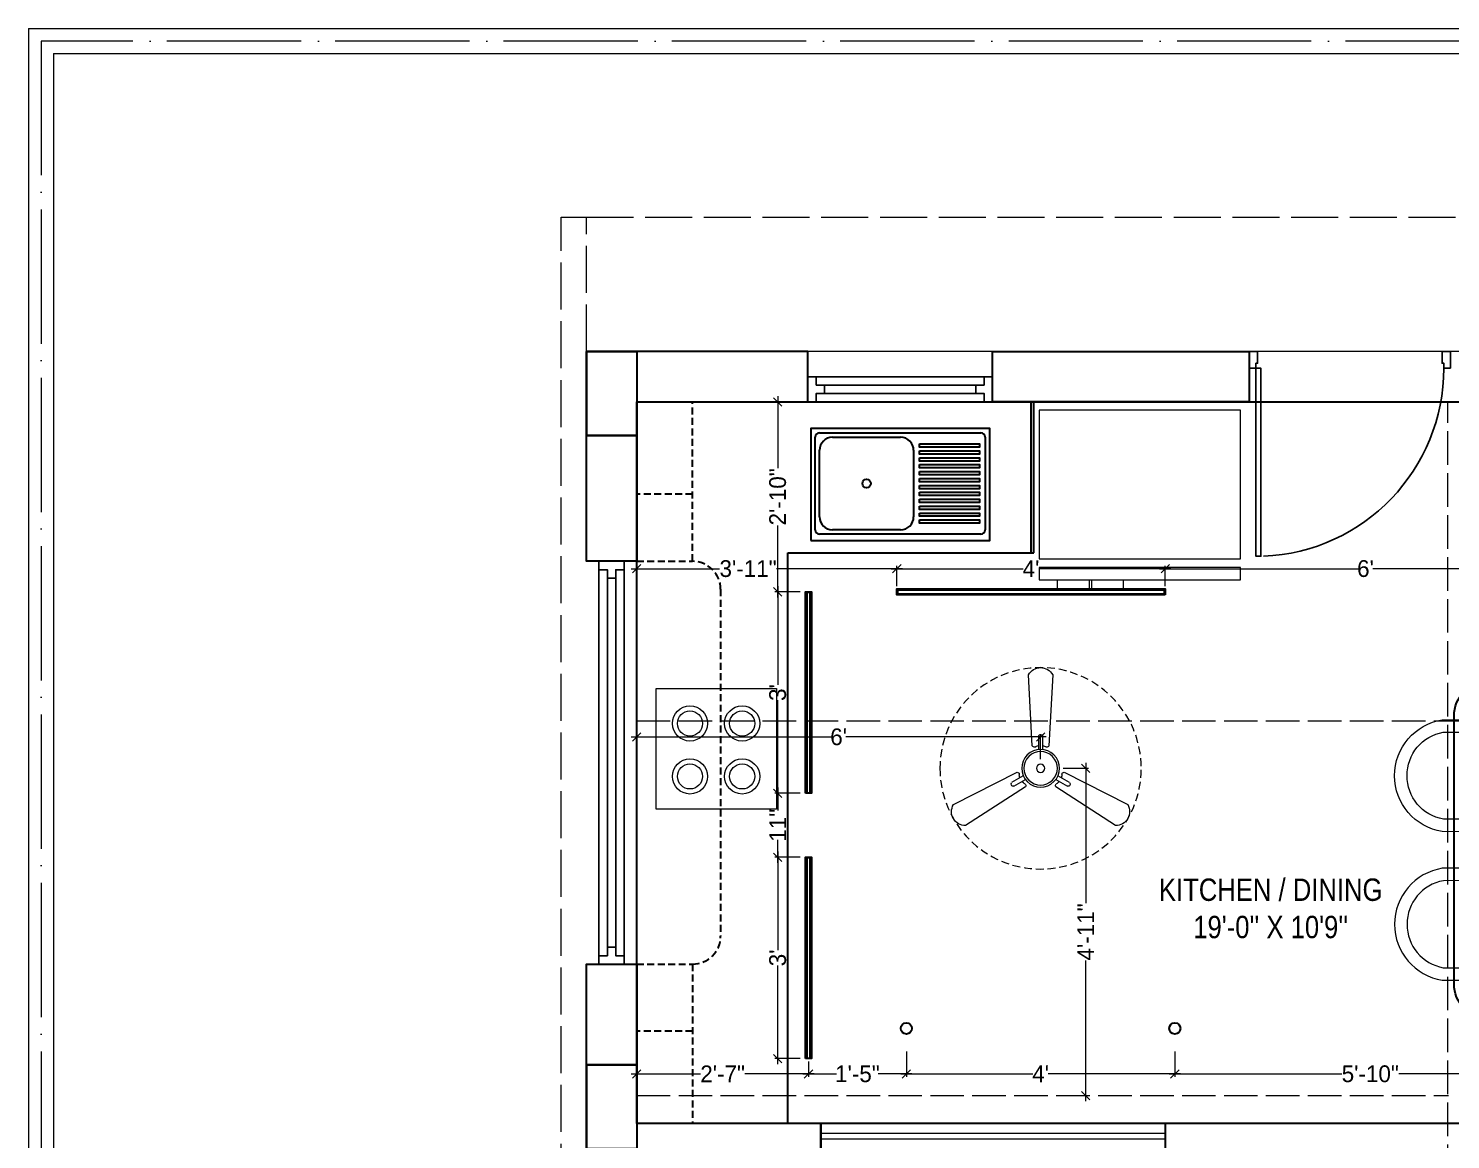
# Model space of a CAD drawing. Header units: millimetres. Extents: x 35877 to 3066687, y -650199 to -40525.
# Drawn here: x 147264.5 to 147518.8, y -180182.2 to -179983.6 of the extents above; entities that cross this region are included whole.
import ezdxf

# ---------------------------------------------------------------- set-up
doc = ezdxf.new("R2010")
doc.units = ezdxf.units.MM
doc.header["$MEASUREMENT"] = 0
doc.header["$PDMODE"] = 35
for name, pattern in [('ACAD_ISO02W100', [15, 12, -3]), ('ACAD_ISO04W100', [30, 24, -3, 0, -3]), ('DASHED', [0.75, 0.5, -0.25]), ('DASHEDX2', [1.5, 1, -0.5]), ('HIDDEN', [0.375, 0.25, -0.125])]:
    doc.linetypes.add(name, pattern=pattern)
doc.layers.get('Defpoints').update_dxf_attribs({"color": 220})
for name, color, linetype in [('AR DOOR', 40, 'Continuous'), ('AR ELE-5', 134, 'Continuous'), ('str coll', 6, 'Continuous')]:
    doc.layers.add(name, color=color, linetype=linetype)
for name, color, linetype, lineweight in [('CENTERLINE ( COLUMN ) ~ DIM', 7, 'Continuous', 9), ('COLUMN', 1, 'Continuous', 30), ('dim05', 1, 'Continuous', 13), ('Dimension', 10, 'DASHEDX2', 20), ('Electrical', 84, 'Continuous', 30), ('FIRST FLOOR ( TEXT )', 7, 'Continuous', 9), ('FURNITURE', 32, 'Continuous', 9), ('furniture dimensions', 1, 'DASHED', 0), ('GROUND FLOOR', 7, 'Continuous', 9), ('GROUND FLOOR  ( PLINE )', 251, 'Continuous', 30), ('Labelling', 1, 'Continuous', 25), ('wall', 7, 'Continuous', 30), ('XX~SLAB ( BEAM )~ ( DIM )', 7, 'Continuous', 9)]:
    doc.layers.add(name, color=color, linetype=linetype, lineweight=lineweight)
doc.layers.add('XX~SLAB ( PLINE )', color=251, linetype='Continuous', plot=False)
doc.styles.add('century g', font='GOTHIC.TTF')
doc.styles.add('KATHA', font='swissc.ttf')
doc.dimstyles.new('Archana', dxfattribs={"dimtxt": 2, "dimasz": 0.75, "dimexe": 0.5, "dimexo": 0.5, "dimgap": 0, "dimtad": 0, "dimzin": 0, "dimdsep": 46, "dimlunit": 4, "dimtxsty": 'century g', "dimblk": 'OBLIQUE', "dimcen": 0, "dimdle": 1, "dimclrd": 256, "dimclre": 256, "dimclrt": 256, "dimadec": 0, "dimazin": 0, "dimtfac": 1, "dimtofl": 0, "dimtmove": 1, "dimatfit": 3, "dimfxl": 1, "dimfxlon": 1, "dimtolj": 1, "dimtzin": 0, "dimlwd": -1, "dimlwe": -1, "dimarcsym": 0})

# ---------------------------------------------------------------- blocks, each defined once
blk = doc.blocks.new('profile light')
at = {"layer": 'Electrical', "color": 152, "lineweight": 30, "true_color": 0x2776bb}
for points in [[(2936.21, 2698.23), (2900.21, 2698.23), (2900.21, 2699.29), (2936.21, 2699.29)], [(2900.31, 2699.1), (2900.31, 2698.42), (2936.12, 2698.42), (2936.12, 2699.1)], [(2900.32, 2699.08), (2900.32, 2698.44), (2936.1, 2698.44), (2936.1, 2699.08)]]:
    blk.add_lwpolyline(points, close=True, dxfattribs=at)
blk = doc.blocks.new('*U116')
for points in [[(-40, 0), (0, 0), (0, 30), (10, 30), (10, 100), (-40, 100)], [(1160, 0), (1120, 0), (1120, 30), (1110, 30), (1110, 100), (1160, 100)], [(0, 0), (0, -1120), (30, -1120), (30, 0)]]:
    blk.add_lwpolyline(points, close=True)
at = {"layer": 'AR ELE-5', "linetype": 'ByBlock', "ltscale": 15}
blk.add_arc((-1.6, 0.7), 1121.6, 272.37301, 359.96526, dxfattribs=at)
blk = doc.blocks.new('sf sfs')
at = {"layer": 'FURNITURE', "color": 9, "true_color": 0xc7c8ca, "transparency": 33554687}
blk.add_line((3348685.97, -514612.12), (3348664.42, -514612.12), dxfattribs=at)
blk.add_lwpolyline([(3348664.42, -514612.12), (3348664.42, -514590.57), (3348685.97, -514590.57), (3348685.97, -514612.12)], dxfattribs=at)
for centre, radius in [((3348670.49, -514596.83), 3.14), ((3348679.82, -514596.83), 3.14), ((3348670.49, -514596.83), 2.24), ((3348679.82, -514596.83), 2.24), ((3348670.49, -514606.3), 3.14), ((3348670.49, -514606.3), 2.24), ((3348679.82, -514606.3), 3.14), ((3348679.82, -514606.3), 2.24)]:
    blk.add_circle(centre, radius, dxfattribs=at)
blk = doc.blocks.new('SED S')
at = {"layer": 'FURNITURE', "color": 9, "true_color": 0xc7c8ca, "transparency": 33554687, "elevation": -0.07, "flags": 128}
for points in [[(3340639.61, -514630.85), (3340639.61, -514629.27), (3340645.24, -514629.27), (3340645.24, -514630.85)], [(3340645.71, -514630.85), (3340645.71, -514629.27), (3340651.34, -514629.27), (3340651.34, -514630.85)]]:
    blk.add_lwpolyline(points, dxfattribs=at)
at = {"layer": 'FURNITURE', "color": 9, "true_color": 0xc7c8ca, "transparency": 33554687, "elevation": -0.07}
for points in [[(3340618.66, -514630.85), (3340618.66, -514633.06), (3340654.66, -514633.06), (3340654.66, -514630.85)], [(3340618.66, -514634.61), (3340618.66, -514661.17), (3340654.66, -514661.17), (3340654.66, -514634.61)]]:
    blk.add_lwpolyline(points, close=True, dxfattribs=at)
blk = doc.blocks.new('SD DSD')
at = {"layer": 'FURNITURE', "color": 9, "true_color": 0xc7c8ca, "transparency": 33554687}
for p, q in [((3348486.7, -514623.32), (3348486.68, -514619.42)), ((3348502.23, -514619.34), (3348502.25, -514623.25)), ((3348486.7, -514623.32), (3348502.25, -514623.25)), ((3348483.69, -514625.26), (3348479.79, -514625.25)), ((3348483.69, -514625.26), (3348483.66, -514640.81)), ((3348505.76, -514625.26), (3348509.66, -514625.25)), ((3348505.76, -514625.26), (3348505.79, -514640.81)), ((3348479.75, -514640.8), (3348483.66, -514640.81)), ((3348509.7, -514640.8), (3348505.79, -514640.81)), ((3348479.75, -514651.77), (3348483.66, -514651.76)), ((3348483.69, -514667.31), (3348483.66, -514651.76)), ((3348505.76, -514667.31), (3348505.79, -514651.76)), ((3348509.7, -514651.77), (3348505.79, -514651.76)), ((3348483.69, -514667.31), (3348479.79, -514667.32)), ((3348505.76, -514667.31), (3348509.66, -514667.32)), ((3348486.7, -514669.25), (3348486.68, -514673.16)), ((3348486.7, -514669.25), (3348502.25, -514669.32)), ((3348502.23, -514673.23), (3348502.25, -514669.32))]:
    blk.add_line(p, q, dxfattribs=at)
at = {"layer": 'FURNITURE', "color": 9, "true_color": 0xc7c8ca, "transparency": 33554687, "flags": 128}
for points in [[(3348502.23, -514621.56), (3348504.46, -514621.55), (3348504.42, -514614.17, 0.853613), (3348484.42, -514614.22), (3348484.46, -514621.65), (3348486.68, -514621.64)], [(3348502.22, -514619.34), (3348502.23, -514621.56), (3348502.2, -514614.36, 0.835758), (3348486.65, -514614.39), (3348486.67, -514619.42), (3348486.68, -514621.64)], [(3348481.97, -514640.8), (3348481.97, -514643.02), (3348474.58, -514643.01, -0.853613), (3348474.58, -514623.01), (3348482.01, -514623.02), (3348482.01, -514625.25)], [(3348507.48, -514640.8), (3348507.48, -514643.02), (3348514.87, -514643.01, 0.853613), (3348514.87, -514623.01), (3348507.44, -514623.02), (3348507.44, -514625.25)], [(3348479.75, -514640.79), (3348481.97, -514640.8), (3348474.77, -514640.78, -0.835758), (3348474.76, -514625.23), (3348479.79, -514625.24), (3348482.01, -514625.25)], [(3348509.7, -514640.79), (3348507.48, -514640.8), (3348514.68, -514640.78, 0.835758), (3348514.69, -514625.23), (3348509.66, -514625.24), (3348507.44, -514625.25)], [(3348481.97, -514651.77), (3348481.97, -514649.55), (3348474.58, -514649.57, 0.853613), (3348474.58, -514669.57), (3348482.01, -514669.55), (3348482.01, -514667.32)], [(3348507.48, -514651.77), (3348507.48, -514649.55), (3348514.87, -514649.57, -0.853613), (3348514.87, -514669.57), (3348507.44, -514669.55), (3348507.44, -514667.32)], [(3348479.75, -514651.78), (3348481.97, -514651.77), (3348474.77, -514651.79, 0.835758), (3348474.76, -514667.34), (3348479.79, -514667.33), (3348482.01, -514667.33)], [(3348509.7, -514651.78), (3348507.48, -514651.77), (3348514.68, -514651.79, -0.835758), (3348514.69, -514667.34), (3348509.66, -514667.33), (3348507.44, -514667.33)], [(3348502.23, -514671.01), (3348504.46, -514671.02), (3348504.42, -514678.4, -0.853613), (3348484.42, -514678.36), (3348484.46, -514670.92), (3348486.68, -514670.93)], [(3348502.22, -514673.23), (3348502.23, -514671.01), (3348502.2, -514678.21, -0.835758), (3348486.65, -514678.18), (3348486.67, -514673.16), (3348486.68, -514670.93)]]:
    blk.add_lwpolyline(points, format="xyb", dxfattribs=at)
at = {"layer": 'FURNITURE', "color": 9, "lineweight": 30, "true_color": 0xc7c8ca, "transparency": 33554687}
blk.add_lwpolyline([(3348506.78, -514676.29), (3348482.68, -514676.29, -0.414214), (3348476.68, -514670.29), (3348476.68, -514622.29, -0.414214), (3348482.68, -514616.29), (3348506.78, -514616.29, -0.414214), (3348512.78, -514622.29), (3348512.78, -514670.29, -0.414214)], format="xyb", close=True, dxfattribs=at)
blk = doc.blocks.new('fan')
at = {"layer": 'Electrical', "lineweight": 15, "ltscale": 20}
for p, q in [((3300835.29, -509900.78), (3300836.47, -509923.43)), ((3300841.81, -509923.43), (3300842.99, -509900.78)), ((3300838.47, -509924.57), (3300838.47, -509920.25)), ((3300839.81, -509920.28), (3300839.81, -509924.57)), ((3300831.66, -509931.77), (3300811.45, -509942.07)), ((3300866.83, -509942.07), (3300846.62, -509931.77)), ((3300815.3, -509948.74), (3300834.33, -509936.39)), ((3300829.93, -509935.08), (3300833.64, -509932.93)), ((3300834.31, -509934.09), (3300830.57, -509936.25)), ((3300843.95, -509936.39), (3300862.98, -509948.74)), ((3300847.68, -509936.23), (3300843.97, -509934.09)), ((3300844.64, -509932.93), (3300848.38, -509935.09))]:
    blk.add_line(p, q, dxfattribs=at)
at = {"layer": 'Electrical', "linetype": 'DASHED', "lineweight": 15, "ltscale": 5}
blk.add_circle((3300839.14, -509930.53), 32, dxfattribs=at)
at = {"layer": 'Electrical', "lineweight": 15, "ltscale": 20}
for centre, major_axis, start_param, end_param in [((3300839.14, -509902.94), (3.12, 3.12), -0.272136, 1.842967), ((3300837.1, -509923.08), (0.51, 0.51), 2.863014, 4.257784), ((3300839.14, -509926.42), (2.27, -2.27), 2.565057, 2.951308), ((3300839.13, -509920.5), (0.501, 0.501), -0.465536, 1.983618), ((3300839.14, -509926.42), (2.27, 2.27), 0.19032, 0.57657), ((3300841.18, -509923.08), (0.51, -0.51), 5.167028, 6.561799), ((3300839.14, -509930.53), (4.24, -4.24), 3.14161, 9.424795), ((3300839.14, -509930.53), (3.77, -3.77), 1.749190548672175e-05, 6.283202799085073), ((3300831.67, -509932.49), (0.51, -0.51), 0.978238, 2.373008), ((3300835.59, -509932.58), (2.27, -2.27), 3.855511, 4.241762), ((3300839.14, -509930.53), (0.943, 0.943), 1.570814, 7.853999), ((3300842.69, -509932.58), (2.27, 2.27), 5.183051, 5.569301), ((3300846.61, -509932.49), (0.51, -0.51), 2.339416, 3.734186), ((3300830.46, -509935.55), (0.501, -0.501), 3.199655, 5.648809), ((3300835.59, -509932.58), (2.27, -2.27), 4.659452, 5.045703), ((3300833.71, -509936.02), (0.51, 0.51), -1.325776, 0.068994), ((3300844.57, -509936.02), (0.51, -0.51), 3.072633, 4.467404), ((3300842.69, -509932.58), (2.27, 2.27), 4.37911, 4.765361), ((3300847.83, -509935.54), (0.501, 0.501), 3.723254, 6.172408), ((3300815.25, -509944.32), (3.12, -3.12), 3.393055, 5.508159), ((3300863.03, -509944.32), (3.12, -3.12), 5.48745, 7.602554)]:
    blk.add_ellipse(centre, major_axis=major_axis, ratio=1, start_param=start_param, end_param=end_param, dxfattribs=at)
blk = doc.blocks.new('_Oblique')
at = {"layer": 'wall', "color": 0, "lineweight": -2}
blk.add_line((-0.5, -0.5), (0.5, 0.5), dxfattribs=at)
blk = doc.blocks.new('*D674')
at = {"layer": 'Defpoints', "color": 0, "linetype": 'Continuous', "lineweight": 0, "transparency": 16777216}
for p in [(147403.96, -180167.74, 0.01), (147373.25, -180170.35, -0.01), (147403.96, -180170.47)]:
    blk.add_point(p, dxfattribs=at)
at = {"layer": 'furniture dimensions', "color": 5, "linetype": 'Continuous', "transparency": 16777216}
for p, q in [((147403.96, -180168.24), (147403.96, -180170.97)), ((147372.25, -180170.47), (147384.65, -180170.47)), ((147404.96, -180170.47), (147392.56, -180170.47))]:
    blk.add_line(p, q, dxfattribs=at)
at = {"layer": 'furniture dimensions', "color": 5, "linetype": 'ByBlock', "transparency": 16777216}
blk.add_line((147373.25, -180170.47), (147373.25, -180170.97), dxfattribs=at)
at = {"layer": 'furniture dimensions', "color": 5, "linetype": 'Continuous', "transparency": 16777216, "xscale": 1.5, "yscale": 1.5, "zscale": 1.5, "rotation": 180}
blk.add_blockref('_Oblique', (147373.25, -180170.47), dxfattribs=at)
at = {"layer": 'furniture dimensions', "color": 5, "linetype": 'Continuous', "transparency": 16777216, "xscale": 1.5, "yscale": 1.5, "zscale": 1.5}
blk.add_blockref('_Oblique', (147403.96, -180170.47), dxfattribs=at)
at = {"layer": 'furniture dimensions', "linetype": 'Continuous', "lineweight": 0, "transparency": 16777216, "insert": (147388.61, -180170.47), "char_height": 3, "attachment_point": 5, "style": 'century g'}
blk.add_mtext('\\A1;2\'-7"', dxfattribs=at)
blk = doc.blocks.new('*D675')
at = {"layer": 'Defpoints', "color": 0, "linetype": 'Continuous', "lineweight": 0, "transparency": 16777216}
for p in [(147398.46, -180131.74), (147403.43, -180131.74, 0.01), (147403.96, -180167.74, 0.01)]:
    blk.add_point(p, dxfattribs=at)
at = {"layer": 'furniture dimensions', "color": 5, "linetype": 'Continuous', "transparency": 16777216}
for p, q in [((147398.46, -180130.74), (147398.46, -180148.38)), ((147402.46, -180131.74), (147397.96, -180131.74)), ((147398.46, -180168.74), (147398.46, -180151.11))]:
    blk.add_line(p, q, dxfattribs=at)
at = {"layer": 'furniture dimensions', "color": 5, "linetype": 'ByBlock', "transparency": 16777216}
blk.add_line((147402.46, -180167.74), (147397.96, -180167.74), dxfattribs=at)
at = {"layer": 'furniture dimensions', "color": 5, "linetype": 'Continuous', "transparency": 16777216, "xscale": 1.5, "yscale": 1.5, "zscale": 1.5}
for p, rotation in [((147398.46, -180131.74), 90), ((147398.46, -180167.74), 270)]:
    blk.add_blockref('_Oblique', p, dxfattribs=dict(at, rotation=rotation))
at = {"layer": 'furniture dimensions', "linetype": 'Continuous', "lineweight": 0, "transparency": 16777216, "insert": (147398.46, -180149.74), "char_height": 3, "attachment_point": 5, "rotation": 90, "style": 'century g'}
blk.add_mtext("\\A1;3'", dxfattribs=at)
blk = doc.blocks.new('*D676')
at = {"layer": 'Defpoints', "color": 0, "linetype": 'Continuous', "lineweight": 0, "transparency": 16777216}
for p in [(147398.46, -180120.31), (147403.43, -180120.31), (147403.43, -180131.74, 0.01)]:
    blk.add_point(p, dxfattribs=at)
at = {"layer": 'furniture dimensions', "color": 5, "linetype": 'Continuous', "transparency": 16777216}
for p, q in [((147402.46, -180120.31), (147397.96, -180120.31)), ((147398.46, -180119.31), (147398.46, -180123.41)), ((147398.46, -180132.74), (147398.46, -180128.64))]:
    blk.add_line(p, q, dxfattribs=at)
at = {"layer": 'furniture dimensions', "color": 5, "linetype": 'ByBlock', "transparency": 16777216}
blk.add_line((147402.46, -180131.74), (147397.96, -180131.74), dxfattribs=at)
at = {"layer": 'furniture dimensions', "color": 5, "linetype": 'Continuous', "transparency": 16777216, "xscale": 1.5, "yscale": 1.5, "zscale": 1.5}
for p, rotation in [((147398.46, -180120.31), 90), ((147398.46, -180131.74), 270)]:
    blk.add_blockref('_Oblique', p, dxfattribs=dict(at, rotation=rotation))
at = {"layer": 'furniture dimensions', "linetype": 'Continuous', "lineweight": 0, "transparency": 16777216, "insert": (147398.46, -180126.03), "char_height": 3, "attachment_point": 5, "rotation": 90, "style": 'century g'}
blk.add_mtext('\\A1;11"', dxfattribs=at)
blk = doc.blocks.new('*D677')
at = {"layer": 'Defpoints', "color": 0, "linetype": 'Continuous', "lineweight": 0, "transparency": 16777216}
for p in [(147398.46, -180084.31), (147403.43, -180084.31), (147403.43, -180120.31)]:
    blk.add_point(p, dxfattribs=at)
at = {"layer": 'furniture dimensions', "color": 5, "linetype": 'Continuous', "transparency": 16777216}
for p, q in [((147402.46, -180084.31), (147397.96, -180084.31)), ((147398.46, -180083.31), (147398.46, -180100.94)), ((147398.46, -180121.31), (147398.46, -180103.68))]:
    blk.add_line(p, q, dxfattribs=at)
at = {"layer": 'furniture dimensions', "color": 5, "linetype": 'ByBlock', "transparency": 16777216}
blk.add_line((147402.46, -180120.31), (147397.96, -180120.31), dxfattribs=at)
at = {"layer": 'furniture dimensions', "color": 5, "linetype": 'Continuous', "transparency": 16777216, "xscale": 1.5, "yscale": 1.5, "zscale": 1.5}
for p, rotation in [((147398.46, -180084.31), 90), ((147398.46, -180120.31), 270)]:
    blk.add_blockref('_Oblique', p, dxfattribs=dict(at, rotation=rotation))
at = {"layer": 'furniture dimensions', "linetype": 'Continuous', "lineweight": 0, "transparency": 16777216, "insert": (147398.46, -180102.31), "char_height": 3, "attachment_point": 5, "rotation": 90, "style": 'century g'}
blk.add_mtext("\\A1;3'", dxfattribs=at)
blk = doc.blocks.new('*D678')
at = {"layer": 'Defpoints', "color": 0, "linetype": 'Continuous', "lineweight": 0, "transparency": 16777216}
for p in [(147398.46, -180050.35), (147403.43, -180050.35, -0.01), (147403.43, -180084.31)]:
    blk.add_point(p, dxfattribs=at)
at = {"layer": 'furniture dimensions', "color": 5, "linetype": 'Continuous', "transparency": 16777216}
for p, q in [((147398.46, -180049.35), (147398.46, -180062.22)), ((147402.46, -180050.35), (147397.96, -180050.35)), ((147398.46, -180085.31), (147398.46, -180072.44))]:
    blk.add_line(p, q, dxfattribs=at)
at = {"layer": 'furniture dimensions', "color": 5, "linetype": 'ByBlock', "transparency": 16777216}
blk.add_line((147402.46, -180084.31), (147397.96, -180084.31), dxfattribs=at)
at = {"layer": 'furniture dimensions', "color": 5, "linetype": 'Continuous', "transparency": 16777216, "xscale": 1.5, "yscale": 1.5, "zscale": 1.5}
for p, rotation in [((147398.46, -180050.35), 90), ((147398.46, -180084.31), 270)]:
    blk.add_blockref('_Oblique', p, dxfattribs=dict(at, rotation=rotation))
at = {"layer": 'furniture dimensions', "linetype": 'Continuous', "lineweight": 0, "transparency": 16777216, "insert": (147398.46, -180067.33), "char_height": 3, "attachment_point": 5, "rotation": 90, "style": 'century g'}
blk.add_mtext('\\A1;2\'-10"', dxfattribs=at)
blk = doc.blocks.new('*D679')
at = {"layer": 'Defpoints', "color": 0, "linetype": 'Continuous', "lineweight": 0, "transparency": 16777216}
for p in [(147419.76, -180080.17), (147373.25, -180083.31, -0.01), (147419.76, -180083.78)]:
    blk.add_point(p, dxfattribs=at)
at = {"layer": 'furniture dimensions', "color": 5, "linetype": 'Continuous', "transparency": 16777216}
for p, q in [((147372.25, -180080.17), (147388.06, -180080.17)), ((147420.76, -180080.17), (147398.27, -180080.17)), ((147419.76, -180083.28), (147419.76, -180079.67))]:
    blk.add_line(p, q, dxfattribs=at)
at = {"layer": 'furniture dimensions', "color": 5, "linetype": 'ByBlock', "transparency": 16777216}
blk.add_line((147373.25, -180082.81), (147373.25, -180079.67), dxfattribs=at)
at = {"layer": 'furniture dimensions', "color": 5, "linetype": 'Continuous', "transparency": 16777216, "xscale": 1.5, "yscale": 1.5, "zscale": 1.5, "rotation": 180}
blk.add_blockref('_Oblique', (147373.25, -180080.17), dxfattribs=at)
at = {"layer": 'furniture dimensions', "color": 5, "linetype": 'Continuous', "transparency": 16777216, "xscale": 1.5, "yscale": 1.5, "zscale": 1.5}
blk.add_blockref('_Oblique', (147419.76, -180080.17), dxfattribs=at)
at = {"layer": 'furniture dimensions', "linetype": 'Continuous', "lineweight": 0, "transparency": 16777216, "insert": (147393.16, -180080.17), "char_height": 3, "attachment_point": 5, "style": 'century g'}
blk.add_mtext('\\A1;3\'-11"', dxfattribs=at)
blk = doc.blocks.new('*D680')
at = {"layer": 'Defpoints', "color": 0, "linetype": 'Continuous', "lineweight": 0, "transparency": 16777216}
for p in [(147467.74, -180080.17), (147419.76, -180083.78), (147467.74, -180083.78)]:
    blk.add_point(p, dxfattribs=at)
at = {"layer": 'furniture dimensions', "color": 5, "linetype": 'Continuous', "transparency": 16777216}
for p, q in [((147418.76, -180080.17), (147442.36, -180080.17)), ((147468.74, -180080.17), (147445.14, -180080.17)), ((147467.74, -180083.28), (147467.74, -180079.67))]:
    blk.add_line(p, q, dxfattribs=at)
at = {"layer": 'furniture dimensions', "color": 5, "linetype": 'ByBlock', "transparency": 16777216}
blk.add_line((147419.76, -180083.28), (147419.76, -180079.67), dxfattribs=at)
at = {"layer": 'furniture dimensions', "color": 5, "linetype": 'Continuous', "transparency": 16777216, "xscale": 1.5, "yscale": 1.5, "zscale": 1.5, "rotation": 180}
blk.add_blockref('_Oblique', (147419.76, -180080.17), dxfattribs=at)
at = {"layer": 'furniture dimensions', "color": 5, "linetype": 'Continuous', "transparency": 16777216, "xscale": 1.5, "yscale": 1.5, "zscale": 1.5}
blk.add_blockref('_Oblique', (147467.74, -180080.17), dxfattribs=at)
at = {"layer": 'furniture dimensions', "linetype": 'Continuous', "lineweight": 0, "transparency": 16777216, "insert": (147443.75, -180080.17), "char_height": 3, "attachment_point": 5, "style": 'century g'}
blk.add_mtext("\\A1;4'", dxfattribs=at)
blk = doc.blocks.new('*D681')
at = {"layer": 'Defpoints', "color": 0, "linetype": 'Continuous', "lineweight": 0, "transparency": 16777216}
for p in [(147539.34, -180080.17), (147467.74, -180083.78), (147539.34, -180084.31)]:
    blk.add_point(p, dxfattribs=at)
at = {"layer": 'furniture dimensions', "color": 5, "linetype": 'Continuous', "transparency": 16777216}
for p, q in [((147466.74, -180080.17), (147502.24, -180080.17)), ((147540.34, -180080.17), (147504.84, -180080.17)), ((147539.34, -180083.81), (147539.34, -180079.67))]:
    blk.add_line(p, q, dxfattribs=at)
at = {"layer": 'furniture dimensions', "color": 5, "linetype": 'ByBlock', "transparency": 16777216}
blk.add_line((147467.74, -180083.28), (147467.74, -180079.67), dxfattribs=at)
at = {"layer": 'furniture dimensions', "color": 5, "linetype": 'Continuous', "transparency": 16777216, "xscale": 1.5, "yscale": 1.5, "zscale": 1.5, "rotation": 180}
blk.add_blockref('_Oblique', (147467.74, -180080.17), dxfattribs=at)
at = {"layer": 'furniture dimensions', "color": 5, "linetype": 'Continuous', "transparency": 16777216, "xscale": 1.5, "yscale": 1.5, "zscale": 1.5}
blk.add_blockref('_Oblique', (147539.34, -180080.17), dxfattribs=at)
at = {"layer": 'furniture dimensions', "linetype": 'Continuous', "lineweight": 0, "transparency": 16777216, "insert": (147503.54, -180080.17), "char_height": 3, "attachment_point": 5, "style": 'century g'}
blk.add_mtext("\\A1;6'", dxfattribs=at)
blk = doc.blocks.new('*D687')
at = {"layer": 'Defpoints', "color": 0, "linetype": 'Continuous', "lineweight": 0, "transparency": 16777216}
for p in [(147373.25, -180110.24), (147373.25, -180115.85, -0.01), (147445.46, -180115.85, -0.01)]:
    blk.add_point(p, dxfattribs=at)
at = {"layer": 'furniture dimensions', "color": 5, "linetype": 'Continuous', "transparency": 16777216}
for p, q in [((147372.25, -180110.24), (147408.05, -180110.24)), ((147373.25, -180114.24), (147373.25, -180109.74)), ((147446.46, -180110.24), (147410.65, -180110.24))]:
    blk.add_line(p, q, dxfattribs=at)
at = {"layer": 'furniture dimensions', "color": 5, "linetype": 'ByBlock', "transparency": 16777216}
blk.add_line((147445.46, -180114.24), (147445.46, -180109.74), dxfattribs=at)
at = {"layer": 'furniture dimensions', "color": 5, "linetype": 'Continuous', "transparency": 16777216, "xscale": 1.5, "yscale": 1.5, "zscale": 1.5, "rotation": 180}
blk.add_blockref('_Oblique', (147373.25, -180110.24), dxfattribs=at)
at = {"layer": 'furniture dimensions', "color": 5, "linetype": 'Continuous', "transparency": 16777216, "xscale": 1.5, "yscale": 1.5, "zscale": 1.5}
blk.add_blockref('_Oblique', (147445.46, -180110.24), dxfattribs=at)
at = {"layer": 'furniture dimensions', "linetype": 'Continuous', "lineweight": 0, "transparency": 16777216, "insert": (147409.35, -180110.24), "char_height": 3, "attachment_point": 5, "style": 'century g'}
blk.add_mtext("\\A1;6'", dxfattribs=at)
blk = doc.blocks.new('*D688')
at = {"layer": 'Defpoints', "color": 0, "linetype": 'Continuous', "lineweight": 0, "transparency": 16777216}
for p in [(147445.46, -180115.85, -0.01), (147445.81, -180174.35, -0.01), (147453.52, -180174.35)]:
    blk.add_point(p, dxfattribs=at)
at = {"layer": 'furniture dimensions', "color": 5, "linetype": 'Continuous', "transparency": 16777216}
for p, q in [((147453.52, -180114.85), (147453.52, -180139.98)), ((147453.52, -180175.35), (147453.52, -180150.22)), ((147449.52, -180174.35), (147454.02, -180174.35))]:
    blk.add_line(p, q, dxfattribs=at)
at = {"layer": 'furniture dimensions', "color": 5, "linetype": 'ByBlock', "transparency": 16777216}
blk.add_line((147449.52, -180115.85), (147454.02, -180115.85), dxfattribs=at)
at = {"layer": 'furniture dimensions', "color": 5, "linetype": 'Continuous', "transparency": 16777216, "xscale": 1.5, "yscale": 1.5, "zscale": 1.5}
for p, rotation in [((147453.52, -180115.85), 90), ((147453.52, -180174.35), 270)]:
    blk.add_blockref('_Oblique', p, dxfattribs=dict(at, rotation=rotation))
at = {"layer": 'furniture dimensions', "linetype": 'Continuous', "lineweight": 0, "transparency": 16777216, "insert": (147453.52, -180145.1), "char_height": 3, "attachment_point": 5, "rotation": 90, "style": 'century g'}
blk.add_mtext('\\A1;4\'-11"', dxfattribs=at)
blk = doc.blocks.new('*D691')
at = {"layer": 'Defpoints', "color": 0, "linetype": 'Continuous', "lineweight": 0, "transparency": 16777216}
for p in [(147421.46, -180162.35, -0.01), (147403.96, -180167.74, 0.01), (147421.46, -180170.47)]:
    blk.add_point(p, dxfattribs=at)
at = {"layer": 'furniture dimensions', "color": 5, "linetype": 'Continuous', "transparency": 16777216}
for p, q in [((147421.46, -180166.47), (147421.46, -180170.97)), ((147402.96, -180170.47), (147408.99, -180170.47)), ((147422.46, -180170.47), (147416.43, -180170.47))]:
    blk.add_line(p, q, dxfattribs=at)
at = {"layer": 'furniture dimensions', "color": 5, "linetype": 'ByBlock', "transparency": 16777216}
blk.add_line((147403.96, -180168.24), (147403.96, -180170.97), dxfattribs=at)
at = {"layer": 'furniture dimensions', "color": 5, "linetype": 'Continuous', "transparency": 16777216, "xscale": 1.5, "yscale": 1.5, "zscale": 1.5, "rotation": 180}
blk.add_blockref('_Oblique', (147403.96, -180170.47), dxfattribs=at)
at = {"layer": 'furniture dimensions', "color": 5, "linetype": 'Continuous', "transparency": 16777216, "xscale": 1.5, "yscale": 1.5, "zscale": 1.5}
blk.add_blockref('_Oblique', (147421.46, -180170.47), dxfattribs=at)
at = {"layer": 'furniture dimensions', "linetype": 'Continuous', "lineweight": 0, "transparency": 16777216, "insert": (147412.71, -180170.47), "char_height": 3, "attachment_point": 5, "style": 'century g'}
blk.add_mtext('\\A1;1\'-5"', dxfattribs=at)
blk = doc.blocks.new('*D692')
at = {"layer": 'Defpoints', "color": 0, "linetype": 'Continuous', "lineweight": 0, "transparency": 16777216}
for p in [(147421.46, -180162.35, -0.01), (147469.46, -180162.35, -0.01), (147469.46, -180170.47)]:
    blk.add_point(p, dxfattribs=at)
at = {"layer": 'furniture dimensions', "color": 5, "linetype": 'ByBlock', "transparency": 16777216}
blk.add_line((147421.46, -180166.47), (147421.46, -180170.97), dxfattribs=at)
at = {"layer": 'furniture dimensions', "color": 5, "linetype": 'Continuous', "transparency": 16777216}
for p, q in [((147469.46, -180166.47), (147469.46, -180170.97)), ((147420.46, -180170.47), (147444.07, -180170.47)), ((147470.46, -180170.47), (147446.84, -180170.47))]:
    blk.add_line(p, q, dxfattribs=at)
at = {"layer": 'furniture dimensions', "color": 5, "linetype": 'Continuous', "transparency": 16777216, "xscale": 1.5, "yscale": 1.5, "zscale": 1.5, "rotation": 180}
blk.add_blockref('_Oblique', (147421.46, -180170.47), dxfattribs=at)
at = {"layer": 'furniture dimensions', "color": 5, "linetype": 'Continuous', "transparency": 16777216, "xscale": 1.5, "yscale": 1.5, "zscale": 1.5}
blk.add_blockref('_Oblique', (147469.46, -180170.47), dxfattribs=at)
at = {"layer": 'furniture dimensions', "linetype": 'Continuous', "lineweight": 0, "transparency": 16777216, "insert": (147445.46, -180170.47), "char_height": 3, "attachment_point": 5, "style": 'century g'}
blk.add_mtext("\\A1;4'", dxfattribs=at)
blk = doc.blocks.new('*D693')
at = {"layer": 'Defpoints', "color": 0, "linetype": 'Continuous', "lineweight": 0, "transparency": 16777216}
for p in [(147469.46, -180162.35, -0.01), (147539.34, -180162.35, -0.01), (147539.34, -180170.47)]:
    blk.add_point(p, dxfattribs=at)
at = {"layer": 'furniture dimensions', "color": 5, "linetype": 'ByBlock', "transparency": 16777216}
blk.add_line((147469.46, -180166.47), (147469.46, -180170.97), dxfattribs=at)
at = {"layer": 'furniture dimensions', "color": 5, "linetype": 'Continuous', "transparency": 16777216}
for p, q in [((147539.34, -180166.47), (147539.34, -180170.97)), ((147468.46, -180170.47), (147499.31, -180170.47)), ((147540.34, -180170.47), (147509.49, -180170.47))]:
    blk.add_line(p, q, dxfattribs=at)
at = {"layer": 'furniture dimensions', "color": 5, "linetype": 'Continuous', "transparency": 16777216, "xscale": 1.5, "yscale": 1.5, "zscale": 1.5, "rotation": 180}
blk.add_blockref('_Oblique', (147469.46, -180170.47), dxfattribs=at)
at = {"layer": 'furniture dimensions', "color": 5, "linetype": 'Continuous', "transparency": 16777216, "xscale": 1.5, "yscale": 1.5, "zscale": 1.5}
blk.add_blockref('_Oblique', (147539.34, -180170.47), dxfattribs=at)
at = {"layer": 'furniture dimensions', "linetype": 'Continuous', "lineweight": 0, "transparency": 16777216, "insert": (147504.4, -180170.47), "char_height": 3, "attachment_point": 5, "style": 'century g'}
blk.add_mtext('\\A1;5\'-10"', dxfattribs=at)

msp = doc.modelspace()

# ---------------------------------------------------------------- linework, layer by layer
at = {"layer": 'CENTERLINE ( COLUMN ) ~ DIM', "transparency": 33554687}
for p, q in [((147364.252, -180056.351, -0.005), (147373.252, -180056.351, -0.005)), ((147364.252, -180078.851, -0.005), (147373.252, -180078.851, -0.005)), ((147364.252, -180150.851, -0.005), (147373.252, -180150.851, -0.005))]:
    msp.add_line(p, q, dxfattribs=at)
at = {"layer": 'COLUMN', "transparency": 33554687, "elevation": -0.005}
for points in [[(147364.252, -180041.351), (147373.252, -180041.351), (147373.252, -180056.351), (147364.252, -180056.351)], [(147364.252, -180168.851), (147373.252, -180168.851), (147373.252, -180183.851), (147364.252, -180183.851)]]:
    msp.add_lwpolyline(points, close=True, dxfattribs=at)
at = {"layer": 'Electrical', "color": 152, "lineweight": 30, "true_color": 0x2776bb, "transparency": 33554687}
for points in [[(147467.74, -180084.84), (147419.762, -180084.84), (147419.762, -180083.78), (147467.74, -180083.78)], [(147419.863, -180083.969), (147419.863, -180084.654), (147467.657, -180084.654), (147467.657, -180083.969)], [(147419.881, -180083.987), (147419.881, -180084.636), (147467.639, -180084.636), (147467.639, -180083.987)]]:
    msp.add_lwpolyline(points, close=True, dxfattribs=at)
at = {"layer": 'FURNITURE', "color": 9, "linetype": 'HIDDEN', "lineweight": 30, "ltscale": 5, "true_color": 0xc7c8ca, "transparency": 33554687}
for p, q in [((147383.252, -180078.851, -0.005), (147383.252, -180050.351, -0.005)), ((147373.252, -180078.851, -0.005), (147383.252, -180078.851, -0.005)), ((147388.252, -180083.851, -0.005), (147388.252, -180145.851, -0.005)), ((147373.252, -180150.851, -0.005), (147383.252, -180150.851, -0.005)), ((147383.252, -180150.851, -0.005), (147383.252, -180179.351, -0.005))]:
    msp.add_line(p, q, dxfattribs=at)
at = {"layer": 'FURNITURE', "color": 9, "lineweight": 30, "ltscale": 0.4, "true_color": 0xc7c8ca, "transparency": 33554687}
for p, q in [((147444.233, -180077.351, -0.005), (147444.233, -180050.351, -0.005)), ((147400.252, -180179.351, -0.005), (147400.252, -180077.351, -0.005)), ((147400.252, -180077.351, -0.005), (147444.233, -180077.351, -0.005))]:
    msp.add_line(p, q, dxfattribs=at)
at = {"layer": 'FURNITURE', "color": 9, "lineweight": 30, "true_color": 0xc7c8ca, "transparency": 33554687}
for p, q in [((147405.138, -180073.225, -0.006), (147405.138, -180056.684, -0.006)), ((147405.912, -180055.909, -0.006), (147434.76, -180055.909, -0.006)), ((147408.27, -180056.684, -0.006), (147420.436, -180056.684, -0.006)), ((147435.535, -180056.684, -0.006), (147435.535, -180073.225, -0.006)), ((147405.946, -180070.901, -0.006), (147405.946, -180059.008, -0.006)), ((147422.76, -180059.008, -0.006), (147422.76, -180070.901, -0.006)), ((147434.76, -180073.999, -0.006), (147405.912, -180073.999, -0.006)), ((147420.436, -180073.225, -0.006), (147408.27, -180073.225, -0.006))]:
    msp.add_line(p, q, dxfattribs=at)
for points, elevation in [([(147404.353, -180075.134), (147436.353, -180075.134), (147436.353, -180055.134), (147404.353, -180055.134)], -0.006), ([(147423.783, -180057.864), (147434.512, -180057.864), (147434.512, -180058.451), (147423.783, -180058.451)], -0.006), ([(147423.783, -180059.1), (147434.512, -180059.1), (147434.512, -180059.687), (147423.783, -180059.687)], -0.006), ([(147423.783, -180060.335), (147434.512, -180060.335), (147434.512, -180060.922), (147423.783, -180060.922)], -0.006), ([(147423.783, -180061.571), (147434.512, -180061.571), (147434.512, -180062.158), (147423.783, -180062.158)], -0.006), ([(147423.783, -180062.807), (147434.512, -180062.807), (147434.512, -180063.394), (147423.783, -180063.394)], -0.006), ([(147423.783, -180064.043), (147434.512, -180064.043), (147434.512, -180064.63), (147423.783, -180064.63)], -0.006), ([(147423.783, -180065.279), (147434.512, -180065.279), (147434.512, -180065.866), (147423.783, -180065.866)], -0.006), ([(147423.783, -180066.514), (147434.512, -180066.514), (147434.512, -180067.101), (147423.783, -180067.101)], -0.006), ([(147423.783, -180067.75), (147434.512, -180067.75), (147434.512, -180068.337), (147423.783, -180068.337)], -0.006), ([(147423.783, -180068.986), (147434.512, -180068.986), (147434.512, -180069.573), (147423.783, -180069.573)], -0.006), ([(147423.783, -180070.222), (147434.512, -180070.222), (147434.512, -180070.809), (147423.783, -180070.809)], -0.006), ([(147423.783, -180071.458), (147434.512, -180071.458), (147434.512, -180072.045), (147423.783, -180072.045)], -0.006), ([(147467.796, -180179.351), (147406.196, -180179.351), (147406.196, -180183.851), (147467.796, -180183.851)], -0.005)]:
    msp.add_lwpolyline(points, close=True, dxfattribs=dict(at, elevation=elevation))
at = {"layer": 'FURNITURE', "color": 9, "linetype": 'HIDDEN', "lineweight": 30, "ltscale": 5, "true_color": 0xc7c8ca, "transparency": 33554687, "elevation": -0.005}
for points in [[(147373.252, -180078.851), (147383.252, -180078.851), (147383.252, -180066.857), (147373.252, -180066.857)], [(147373.252, -180150.851), (147383.252, -180150.851), (147383.252, -180162.845), (147373.252, -180162.845)]]:
    msp.add_lwpolyline(points, close=True, dxfattribs=at)
at = {"layer": 'FURNITURE', "color": 18, "lineweight": 0, "true_color": 0x000000, "transparency": 33554687, "elevation": -0.005}
msp.add_lwpolyline([(147406.196, -180182.071), (147467.796, -180182.071), (147467.796, -180181.131), (147406.196, -180181.131)], close=True, dxfattribs=at)
at = {"layer": 'FURNITURE', "color": 9, "lineweight": 30, "true_color": 0xc7c8ca, "transparency": 33554687}
msp.add_circle((147414.353, -180064.954, -0.006), 0.762, dxfattribs=at)
at = {"layer": 'FURNITURE', "color": 240, "lineweight": 30, "true_color": 0xed1f24, "transparency": 33554687}
for centre in [(147421.456, -180162.351, -0.005), (147469.456, -180162.351, -0.005)]:
    msp.add_circle(centre, 1, dxfattribs=at)
at = {"layer": 'FURNITURE', "color": 9, "lineweight": 30, "true_color": 0xc7c8ca, "transparency": 33554687}
for centre, radius, start, end in [((147405.912, -180056.684, -0.006), 0.775, 90, 180), ((147408.27, -180059.008, -0.006), 2.324, 90, 180), ((147420.436, -180059.008, -0.006), 2.324, 0, 90), ((147434.76, -180056.684, -0.006), 0.775, 0, 90), ((147408.27, -180070.901, -0.006), 2.324, 180, 270), ((147420.436, -180070.901, -0.006), 2.324, 270, 0), ((147405.912, -180073.225, -0.006), 0.775, 180, 270), ((147434.76, -180073.225, -0.006), 0.775, 270, 0)]:
    msp.add_arc(centre, radius, start, end, dxfattribs=at)
at = {"layer": 'FURNITURE', "color": 9, "linetype": 'HIDDEN', "lineweight": 30, "ltscale": 5, "true_color": 0xc7c8ca, "transparency": 33554687}
for centre, start, end in [((147383.252, -180083.851, -0.005), 0, 90), ((147383.252, -180145.851, -0.005), 270, 0)]:
    msp.add_arc(centre, 5, start, end, dxfattribs=at)
at = {"layer": 'furniture dimensions', "color": 6, "linetype": 'Continuous', "lineweight": 30, "transparency": 33554687, "elevation": 0.113}
msp.add_lwpolyline([(147605.252, -180179.351), (147373.252, -180179.351), (147373.252, -180179.351), (147373.252, -180050.351), (147605.252, -180050.351), (147605.252, -180179.351)], dxfattribs=at)
at = {"layer": 'GROUND FLOOR', "transparency": 33554687}
for p, q in [((147264.502, -179983.601, -0.005), (147764.752, -179983.601, -0.005)), ((147264.502, -179983.601, -0.005), (147264.502, -180450.601, -0.005)), ((147269.002, -179988.101, -0.005), (147764.752, -179988.101, -0.005)), ((147269.002, -179988.101, -0.005), (147269.002, -180446.101, -0.005)), ((147764.752, -180041.351, -0.005), (147364.252, -180041.351, -0.005)), ((147482.752, -180041.351, -0.005), (147482.752, -180050.351, -0.005)), ((147373.252, -180050.351, -0.005), (147373.252, -180170.351, -0.005)), ((147482.752, -180050.351, -0.005), (147373.252, -180050.351, -0.005)), ((147373.252, -180078.851, -0.005), (147364.252, -180078.851, -0.005)), ((147373.252, -180150.851, -0.005), (147364.252, -180150.851, -0.005)), ((147406.196, -180179.351, -0.005), (147373.252, -180179.351, -0.005)), ((147406.196, -180179.351, -0.005), (147406.196, -180183.851, -0.005))]:
    msp.add_line(p, q, dxfattribs=at)
at = {"layer": 'GROUND FLOOR', "linetype": 'ACAD_ISO02W100', "ltscale": 0.7, "transparency": 33554687}
msp.add_line((147364.252, -180041.351, -0.005), (147364.252, -180017.351, -0.005), dxfattribs=at)
at = {"layer": 'GROUND FLOOR', "color": 1, "linetype": 'ACAD_ISO04W100', "transparency": 33554687, "elevation": -0.005}
msp.add_lwpolyline([(147764.752, -179985.851), (147266.752, -179985.851), (147266.752, -180448.351), (147764.752, -180448.351)], dxfattribs=at)
at = {"layer": 'GROUND FLOOR', "color": 1, "linetype": 'ACAD_ISO02W100', "ltscale": 0.7, "transparency": 33554687, "elevation": -0.005}
msp.add_lwpolyline([(147523.252, -180333.851), (147523.252, -180369.851), (147359.752, -180369.851), (147359.752, -180017.351), (147364.252, -180017.351)], dxfattribs=at)
at = {"layer": 'GROUND FLOOR', "linetype": 'ACAD_ISO02W100', "ltscale": 0.7, "transparency": 33554687, "elevation": -0.005}
msp.add_lwpolyline([(147364.252, -180017.351), (147760.252, -180017.351)], dxfattribs=at)
at = {"layer": 'GROUND FLOOR  ( PLINE )', "transparency": 33554687, "elevation": -0.005}
for points in [[(147403.853, -180041.351), (147364.252, -180041.351), (147364.252, -180056.351), (147373.252, -180056.351), (147373.252, -180050.351), (147403.853, -180050.351)], [(147436.853, -180041.351), (147482.752, -180041.351), (147482.752, -180050.351), (147436.853, -180050.351)], [(147373.252, -180078.851), (147364.252, -180078.851), (147364.252, -180056.351), (147373.252, -180056.351)], [(147373.252, -180168.851), (147364.252, -180168.851), (147364.252, -180150.851), (147373.252, -180150.851)], [(147373.252, -180183.851), (147406.196, -180183.851), (147406.196, -180179.351), (147373.252, -180179.351), (147373.252, -180168.851), (147364.252, -180168.851), (147364.252, -180219.851), (147373.252, -180219.851)]]:
    msp.add_lwpolyline(points, close=True, dxfattribs=at)
at = {"layer": 'Labelling', "color": 251, "linetype": 'ACAD_ISO02W100', "lineweight": 0, "ltscale": 0.5, "true_color": 0x636466, "transparency": 33554687}
for p, q in [((147518.252, -180324.1, -0.005), (147518.252, -180050.351, -0.005)), ((147373.252, -180107.351, -0.005), (147605.252, -180107.351, -0.005)), ((147373.252, -180174.351, -0.005), (147518.37, -180174.351, -0.005))]:
    msp.add_line(p, q, dxfattribs=at)
at = {"layer": 'XX~SLAB ( BEAM )~ ( DIM )', "color": 9, "lineweight": 30, "true_color": 0xc7c8ca, "transparency": 33554687}
for p, q in [((147443.752, -180077.351, -0.005), (147443.752, -180050.351, -0.005)), ((147400.252, -180179.351, -0.005), (147400.252, -180077.351, -0.005)), ((147400.252, -180077.351, -0.005), (147443.752, -180077.351, -0.005))]:
    msp.add_line(p, q, dxfattribs=at)
at = {"layer": 'XX~SLAB ( PLINE )', "transparency": 33554687, "elevation": -0.005}
for points in [[(147403.853, -180050.351), (147405.353, -180050.351), (147405.353, -180048.851), (147406.853, -180048.851), (147406.853, -180047.351), (147433.853, -180047.351), (147433.853, -180048.851), (147435.353, -180048.851), (147435.353, -180050.351), (147436.853, -180050.351), (147436.853, -180045.851), (147435.353, -180045.851), (147435.353, -180047.351), (147433.853, -180047.351), (147433.853, -180048.851), (147406.853, -180048.851), (147406.853, -180047.351), (147405.353, -180047.351), (147405.353, -180045.851), (147403.853, -180045.851), (147403.853, -180050.351), (147436.853, -180050.351), (147436.853, -180045.851), (147403.853, -180045.851)], [(147371.002, -180150.851), (147371.002, -180149.351), (147369.502, -180149.351), (147369.502, -180147.851), (147368.002, -180147.851), (147368.002, -180081.851), (147369.502, -180081.851), (147369.502, -180080.351), (147371.002, -180080.351), (147371.002, -180078.851), (147366.502, -180078.851), (147366.502, -180080.351), (147368.002, -180080.351), (147368.002, -180081.851), (147369.502, -180081.851), (147369.502, -180147.851), (147368.002, -180147.851), (147368.002, -180149.351), (147366.502, -180149.351), (147366.502, -180150.851), (147371.002, -180150.851), (147371.002, -180078.851), (147366.502, -180078.851), (147366.502, -180150.851)]]:
    msp.add_lwpolyline(points, close=True, dxfattribs=at)

# ---------------------------------------------------------------- block references
at = {"color": 9, "lineweight": 30, "true_color": 0xc7c8ca, "transparency": 33554687, "rotation": 180}
msp.add_blockref('SED S', (3488099.845, -694713.018, 0.065), dxfattribs=at)
at = {"color": 9, "lineweight": 30, "true_color": 0xc7c8ca, "transparency": 33554687}
msp.add_blockref('sf sfs', (-3201287.716, 334488.993, -0.005), dxfattribs=at)
at = {"layer": 'AR DOOR', "linetype": 'ByBlock', "lineweight": -2, "transparency": 33554687, "extrusion": (0, 0, -1), "xscale": -0.02999999999997555, "yscale": 0.02999999999997555, "zscale": -0.02999999999997555}
msp.add_blockref('*U116', (-147483.952, -180044.351, 0.005), dxfattribs=at)
at = {"layer": 'dim05', "color": 1, "lineweight": 35, "transparency": 33554687, "xscale": -0.5625052429282242, "yscale": 0.5625052429282242, "zscale": 0.5625052429282242}
msp.add_blockref('fan', (2004184.778, 106722.745, -0.005), dxfattribs=at)
at = {"layer": 'Dimension', "linetype": 'ByBlock', "transparency": 33554687, "rotation": 270}
for p in [(144705.196, -177184.105), (144705.196, -177231.537, 0.006)]:
    msp.add_blockref('profile light', p, dxfattribs=at)
at = {"layer": 'str coll', "color": 9, "lineweight": 30, "true_color": 0xc7c8ca, "transparency": 33554687}
msp.add_blockref('SD DSD', (-3200957.3, 334515.842), dxfattribs=at)

# ---------------------------------------------------------------- texts
at = {"layer": 'FIRST FLOOR ( TEXT )', "transparency": 33554687, "insert": (147486.598, -180140.913, -0.005), "char_height": 4, "attachment_point": 5, "style": 'KATHA'}
msp.add_mtext("KITCHEN / DINING\\P19'-0'' X 10'9''", dxfattribs=at)

# ---------------------------------------------------------------- dimensions: what is measured, and where the dimension line sits
at = {"layer": 'furniture dimensions', "color": 5, "linetype": 'Continuous', "lineweight": 0}
for base, p1, p2, picture, middle in [((147398.455, -180050.351), (147403.428, -180084.31), (147403.428, -180050.351, -0.005), '*D678', (147398.455, -180067.33)), ((147398.455, -180084.31), (147403.428, -180120.31), (147403.428, -180084.31), '*D677', (147398.455, -180102.31)), ((147453.515237151, -180174.350733446), (147445.45557432, -180115.850733446, -0.005341386), (147445.81120947, -180174.350733446, -0.005341386), '*D688', (147453.515237151, -180145.100733446)), ((147398.455, -180120.31), (147403.428, -180131.743, 0.006), (147403.428, -180120.31), '*D676', (147398.455, -180126.026)), ((147398.455, -180131.743), (147403.958, -180167.743, 0.006), (147403.428, -180131.743, 0.006), '*D675', (147398.455, -180149.743))]:
    dim = msp.add_linear_dim(base=base, p1=p1, p2=p2, angle=90, dimstyle='Archana', override={"dimtxt": 3, "dimasz": 1.5, "dimdec": 0, "dimclrd": 5, "dimclre": 5, "dimfxl": 4}, dxfattribs=at)
    dim.commit()
    dim.dimension.update_dxf_attribs({"geometry": picture, "text_midpoint": middle})
dim = msp.add_linear_dim(base=(147419.762, -180080.168), p1=(147373.252, -180083.31, -0.005), p2=(147419.762, -180083.78), dimstyle='Archana', override={"dimtxt": 3, "dimasz": 1.5, "dimdec": 0, "dimclrd": 5, "dimclre": 5, "dimfxl": 4}, dxfattribs=at)
dim.commit()
dim.dimension.update_dxf_attribs({"geometry": '*D679', "text_midpoint": (147393.164, -180080.168), "dimtype": 160})
for base, p1, p2, picture, middle in [((147467.74, -180080.168), (147419.762, -180083.78), (147467.74, -180083.78), '*D680', (147443.751, -180080.168)), ((147539.341, -180080.168), (147467.74, -180083.78), (147539.341, -180084.31), '*D681', (147503.541, -180080.168)), ((147373.252, -180110.238), (147445.456, -180115.851, -0.005), (147373.252, -180115.851, -0.005), '*D687', (147409.354, -180110.238)), ((147421.456, -180170.472), (147403.958, -180167.743, 0.006), (147421.456, -180162.351, -0.005), '*D691', (147412.707, -180170.472)), ((147469.456, -180170.472), (147421.456, -180162.351, -0.005), (147469.456, -180162.351, -0.005), '*D692', (147445.456, -180170.472)), ((147539.341, -180170.472), (147469.456, -180162.351, -0.005), (147539.341, -180162.351, -0.005), '*D693', (147504.399, -180170.472)), ((147403.958, -180170.472), (147373.252, -180170.351, -0.005), (147403.958, -180167.743, 0.006), '*D674', (147388.605, -180170.472))]:
    dim = msp.add_linear_dim(base=base, p1=p1, p2=p2, dimstyle='Archana', override={"dimtxt": 3, "dimasz": 1.5, "dimdec": 0, "dimclrd": 5, "dimclre": 5, "dimfxl": 4}, dxfattribs=at)
    dim.commit()
    dim.dimension.update_dxf_attribs({"geometry": picture, "text_midpoint": middle})

doc.saveas('drawing.dxf')
